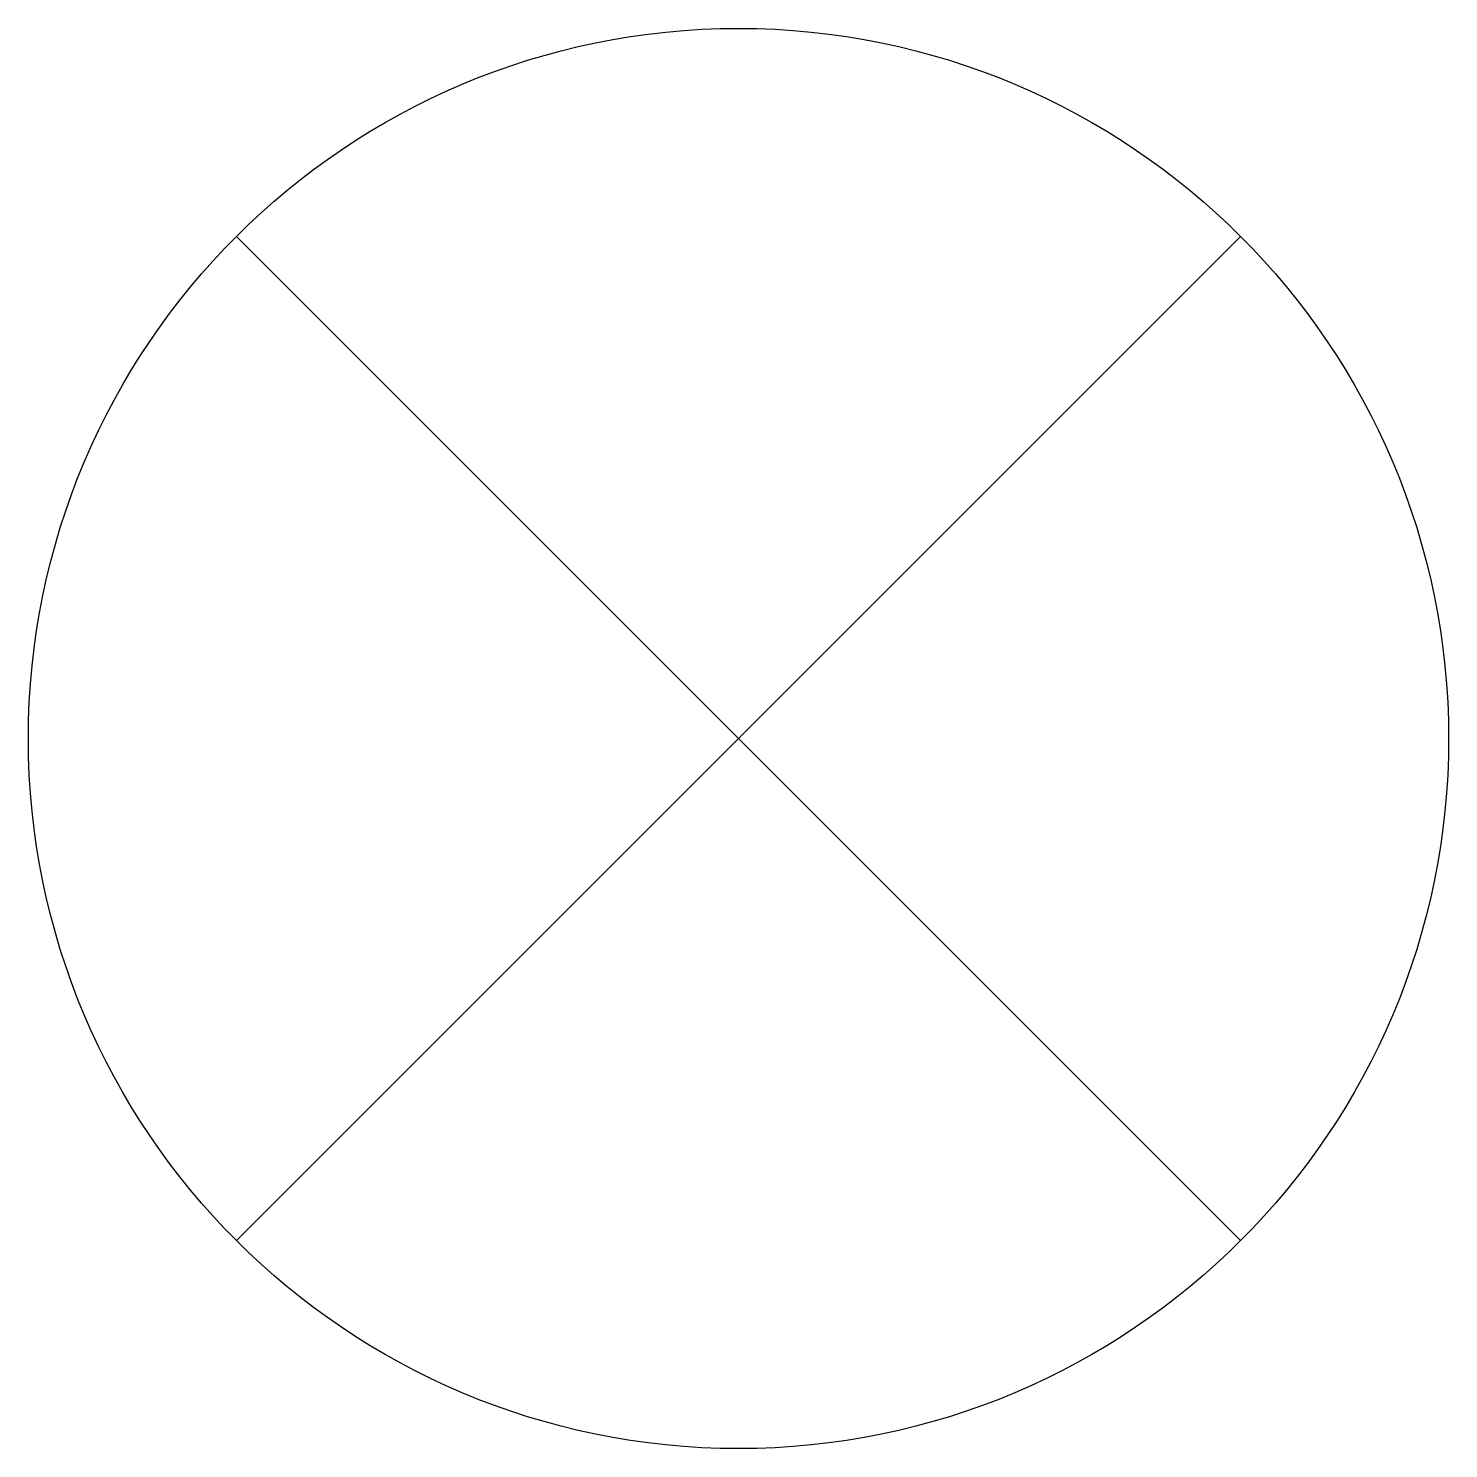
# Model space of a CAD drawing. Extents: x -1.5 to 1.5, y -1.5 to 1.5.
import ezdxf

# ---------------------------------------------------------------- set-up
doc = ezdxf.new("R2010")
doc.units = 0
doc.layers.get('0').update_dxf_attribs({"linetype": 'CONTINUOUS'})

msp = doc.modelspace()

# ---------------------------------------------------------------- linework, layer by layer
for p, q in [((1.0607, -1.0607), (-1.0607, 1.0607)), ((-1.0607, -1.0607), (1.0607, 1.0607))]:
    msp.add_line(p, q)
at = {"linetype": 'Continuous'}
msp.add_circle((0, 0), 1.5, dxfattribs=at)

doc.saveas('drawing.dxf')
